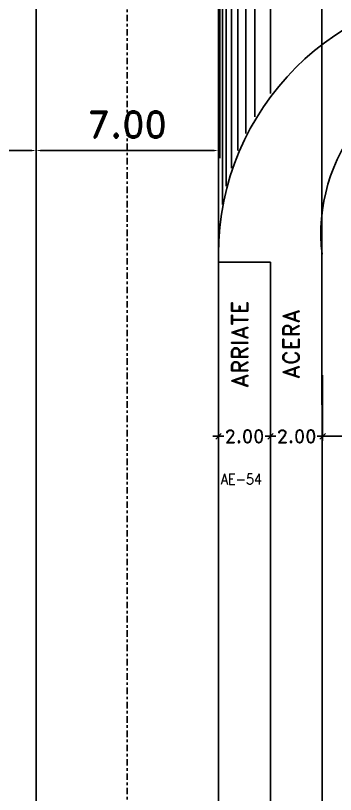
# Model space of a CAD drawing. Header units: millimetres. Extents: x 1590 to 1932, y -48 to 167.
# Drawn here: x 1612.8 to 1625.08, y 89.71 to 119.64 of the extents above; entities that cross this region are included whole.
import ezdxf
from ezdxf.enums import TextEntityAlignment as Align

# ---------------------------------------------------------------- set-up
doc = ezdxf.new("R2010")
doc.units = ezdxf.units.MM
doc.header["$LTSCALE"] = 0.1
doc.header["$MEASUREMENT"] = 0
doc.header["$PDMODE"] = 35
doc.header["$PDSIZE"] = 0.75
doc.linetypes.add('CENTERX2', pattern=[4, 2.5, -0.5, 0.5, -0.5])
doc.layers.get('0').update_dxf_attribs({"linetype": 'CONTINUOUS'})
doc.layers.get('DEFPOINTS').update_dxf_attribs({"linetype": 'CONTINUOUS'})
for name, color, linetype in [('_KTI_CONTROL', 7, 'CONTINUOUS'), ('C-PRKG-CARS', 1, 'CONTINUOUS'), ('CALLES', 3, 'CONTINUOUS'), ('P-FIXT', 1, 'CONTINUOUS'), ('TERRENO', 4, 'CONTINUOUS'), ('TEXT', 3, 'CONTINUOUS')]:
    doc.layers.add(name, color=color, linetype=linetype)
doc.styles.add('ATT', font='txt')
doc.styles.add('ROMAND', font='romand.shx')
doc.dimstyles.new('URBA', dxfattribs={"dimtxt": 20, "dimasz": 0.5, "dimexe": 1.25, "dimexo": 0.63, "dimgap": 0.63, "dimtad": 0, "dimtih": 1, "dimtoh": 1, "dimzin": 1, "dimdsep": 46, "dimtxsty": 'ROMAND', "dimcen": 2.5, "dimclrd": 1, "dimclre": 1, "dimclrt": 3, "dimadec": 0, "dimazin": 0, "dimtfac": 1, "dimtmove": 0, "dimatfit": 3, "dimfxl": 1, "dimtvp": 1, "dimtolj": 1, "dimtzin": 1, "dimarcsym": 0})

# ---------------------------------------------------------------- blocks, each defined once
blk = doc.blocks.new('*D17')
at = {"color": 1, "linetype": 'Continuous', "lineweight": -2, "transparency": 16777216}
for p, q in [((1613.593, 101.416), (1613.593, 114.949)), ((1620.593, 101.416), (1620.593, 114.949)), ((1613.793, 114.449), (1620.393, 114.449))]:
    blk.add_line(p, q, dxfattribs=at)
at = {"color": 1, "linetype": 'Continuous', "transparency": 16777216}
for points in [[(1613.793, 114.483), (1613.793, 114.416), (1613.593, 114.449)], [(1620.393, 114.483), (1620.393, 114.416), (1620.593, 114.449)]]:
    blk.add_solid(points, dxfattribs=at)
at = {"layer": 'DEFPOINTS', "color": 0, "linetype": 'Continuous', "transparency": 16777216}
for p in [(1620.593, 114.449), (1613.593, 100.916), (1620.593, 100.916)]:
    blk.add_point(p, dxfattribs=at)
at = {"color": 3, "linetype": 'Continuous', "transparency": 16777216, "insert": (1617.093, 115.449), "char_height": 0.625, "attachment_point": 5, "style": 'ROMAND'}
blk.add_mtext('\\A1;{\\H1.000;7.00}', dxfattribs=at)
blk = doc.blocks.new('*D18')
at = {"color": 1, "linetype": 'Continuous', "lineweight": -2, "transparency": 16777216}
for p, q in [((1594.793, 101.416), (1594.793, 114.949)), ((1613.593, 101.416), (1613.593, 114.949)), ((1594.993, 114.449), (1613.393, 114.449))]:
    blk.add_line(p, q, dxfattribs=at)
at = {"color": 1, "linetype": 'Continuous', "transparency": 16777216}
for points in [[(1594.993, 114.483), (1594.993, 114.416), (1594.793, 114.449)], [(1613.393, 114.483), (1613.393, 114.416), (1613.593, 114.449)]]:
    blk.add_solid(points, dxfattribs=at)
at = {"layer": 'DEFPOINTS', "color": 0, "linetype": 'Continuous', "transparency": 16777216}
for p in [(1613.593, 114.449), (1594.793, 100.916), (1613.593, 100.916)]:
    blk.add_point(p, dxfattribs=at)
at = {"color": 3, "linetype": 'Continuous', "transparency": 16777216, "insert": (1604.193, 115.449), "char_height": 0.625, "attachment_point": 5, "style": 'ROMAND'}
blk.add_mtext('\\A1;{\\H1.000;18.80}', dxfattribs=at)
blk = doc.blocks.new('UTP1$0$DIMBLOCK')
at = {"color": 1}
blk.add_line((-7.5, 0), (10.5, 0), dxfattribs=at)
at = {"color": 4}
blk.add_line((-5.25, -5.25), (5.25, 5.25), dxfattribs=at)
blk = doc.blocks.new('*D27')
at = {"layer": 'CALLES', "color": 1, "linetype": 'Continuous', "transparency": 16777216}
for p, q in [((1630.736, 105.689), (1630.736, 103.29)), ((1624.593, 105.615), (1624.593, 103.29)), ((1624.613, 103.47), (1626.882, 103.47)), ((1630.716, 103.47), (1628.446, 103.47))]:
    blk.add_line(p, q, dxfattribs=at)
at = {"layer": 'DEFPOINTS', "color": 0, "linetype": 'Continuous', "transparency": 16777216}
for p in [(1624.593, 105.678), (1630.736, 105.752), (1630.736, 103.47)]:
    blk.add_point(p, dxfattribs=at)
at = {"layer": 'CALLES', "color": 1, "linetype": 'Continuous', "transparency": 16777216, "xscale": 0.02, "yscale": 0.02, "zscale": 0.02, "rotation": 180}
blk.add_blockref('UTP1$0$DIMBLOCK', (1624.593, 103.47), dxfattribs=at)
at = {"layer": 'CALLES', "color": 1, "linetype": 'Continuous', "transparency": 16777216, "xscale": 0.02, "yscale": 0.02, "zscale": 0.02}
blk.add_blockref('UTP1$0$DIMBLOCK', (1630.736, 103.47), dxfattribs=at)
at = {"layer": 'CALLES', "color": 3, "linetype": 'Continuous', "transparency": 16777216, "insert": (1627.664, 103.47), "char_height": 0.5, "attachment_point": 5, "style": 'ROMAND'}
blk.add_mtext('\\A1;6.00', dxfattribs=at)
blk = doc.blocks.new('*D26')
at = {"layer": 'CALLES', "color": 1, "linetype": 'Continuous', "transparency": 16777216}
for p, q in [((1622.593, 105.815), (1622.593, 103.29)), ((1624.593, 105.815), (1624.593, 103.29)), ((1622.613, 103.47), (1622.799, 103.47)), ((1624.573, 103.47), (1624.387, 103.47))]:
    blk.add_line(p, q, dxfattribs=at)
at = {"layer": 'DEFPOINTS', "color": 0, "linetype": 'Continuous', "transparency": 16777216}
for p in [(1622.593, 105.878), (1624.593, 105.878), (1624.593, 103.47)]:
    blk.add_point(p, dxfattribs=at)
at = {"layer": 'CALLES', "color": 1, "linetype": 'Continuous', "transparency": 16777216, "xscale": 0.02, "yscale": 0.02, "zscale": 0.02, "rotation": 180}
blk.add_blockref('UTP1$0$DIMBLOCK', (1622.593, 103.47), dxfattribs=at)
at = {"layer": 'CALLES', "color": 1, "linetype": 'Continuous', "transparency": 16777216, "xscale": 0.02, "yscale": 0.02, "zscale": 0.02}
blk.add_blockref('UTP1$0$DIMBLOCK', (1624.593, 103.47), dxfattribs=at)
at = {"layer": 'CALLES', "color": 3, "linetype": 'Continuous', "transparency": 16777216, "insert": (1623.593, 103.47), "char_height": 0.5, "attachment_point": 5, "style": 'ROMAND'}
blk.add_mtext('\\A1;2.00', dxfattribs=at)
blk = doc.blocks.new('*D25')
at = {"layer": 'CALLES', "color": 1, "linetype": 'Continuous', "transparency": 16777216}
for p, q in [((1620.593, 105.815), (1620.593, 103.29)), ((1622.593, 105.815), (1622.593, 103.29)), ((1620.613, 103.47), (1620.799, 103.47)), ((1622.573, 103.47), (1622.387, 103.47))]:
    blk.add_line(p, q, dxfattribs=at)
at = {"layer": 'DEFPOINTS', "color": 0, "linetype": 'Continuous', "transparency": 16777216}
for p in [(1620.593, 105.878), (1622.593, 105.878), (1622.593, 103.47)]:
    blk.add_point(p, dxfattribs=at)
at = {"layer": 'CALLES', "color": 1, "linetype": 'Continuous', "transparency": 16777216, "xscale": 0.02, "yscale": 0.02, "zscale": 0.02, "rotation": 180}
blk.add_blockref('UTP1$0$DIMBLOCK', (1620.593, 103.47), dxfattribs=at)
at = {"layer": 'CALLES', "color": 1, "linetype": 'Continuous', "transparency": 16777216, "xscale": 0.02, "yscale": 0.02, "zscale": 0.02}
blk.add_blockref('UTP1$0$DIMBLOCK', (1622.593, 103.47), dxfattribs=at)
at = {"layer": 'CALLES', "color": 3, "linetype": 'Continuous', "transparency": 16777216, "insert": (1621.593, 103.47), "char_height": 0.5, "attachment_point": 5, "style": 'ROMAND'}
blk.add_mtext('\\A1;2.00', dxfattribs=at)
blk = doc.blocks.new('15PTOI01')
at = {"color": 0, "linetype": 'ByBlock'}
for p, q in [((0, -8.5), (0, 8.5)), ((2, 10.5), (6, 10.5)), ((8, 8.5), (8, -8.5)), ((9.5, 4.375), (9.5, -4.375)), ((11.25, 4.375), (9.5, 4.375)), ((6, -10.5), (2, -10.5)), ((11.25, -4.375), (9.5, -4.375))]:
    blk.add_line(p, q, dxfattribs=at)
for centre, radius, start, end in [((2, 8.5), 2, 90, 180), ((6, 8.5), 2, 0, 90), ((17.766404, -2.827313), 9.712715, 75.184599, 132.137709), ((13.6875, -12.03125), 19.717859, 49.950272, 70.559965), ((23.458333, 0), 4.229167, 313.602819, 46.397181), ((2, -8.5), 2, 180, 270), ((6, -8.5), 2, 270, 0), ((17.766404, 2.827313), 9.712715, 227.862291, 284.815401), ((13.6875, 12.03125), 19.717859, 289.440035, 310.049728)]:
    blk.add_arc(centre, radius, start, end, dxfattribs=at)
at = {"color": 0, "linetype": 'ByBlock', "style": 'ATT'}
for tag, p, flags in [('ITEM', (0, -23), 3), ('ROOM_NUMBER', (0, -32), 1)]:
    blk.add_attdef(tag, p, '', height=6, dxfattribs=dict(at, flags=flags))
blk = doc.blocks.new('ss1')
at = {"layer": '_KTI_CONTROL', "color": 1}
for points in [[(0.141, 0.122, 0), (0.141, 0.122, 0), (0.141, 0.122, 0), (0.141, 0.122, 0), (0.141, 0.122, 0)], [(0.141, 0.122, 0), (0.141, 0.122, 0), (0.141, 0.122, 0), (0.141, 0.122, 0), (0.141, 0.122, 0), (0.141, 0.122, 0), (0.141, 0.122, 0), (0.141, 0.122, 0), (0.141, 0.122, 0), (0.141, 0.122, 0), (0.141, 0.122, 0)]]:
    blk.add_polyline3d(points, dxfattribs=at)
at = {"layer": '_KTI_CONTROL'}
for points in [[(0.141, 0.122, 0), (0.141, 0.122, 0), (0.141, 0.122, 0), (0.141, 0.122, 0)], [(0.141, 0.122, 0), (0.141, 0.122, 0)]]:
    blk.add_polyline3d(points, dxfattribs=at)
at = {"layer": 'P-FIXT', "xscale": 0.0254, "yscale": 0.0254, "zscale": 0.0254}
blk.add_blockref('15PTOI01', (17.719, 12.528), dxfattribs=at)

msp = doc.modelspace()

# ---------------------------------------------------------------- linework, layer by layer
at = {"color": 4, "linetype": 'Continuous'}
for centre, radius, start, end in [((1630.7358, 110.4627), 10.1431, 90, 180), ((1631.3482, 111.2463), 6.8231, 95.14964, 186.59418)]:
    msp.add_arc(centre, radius, start, end, dxfattribs=at)
at = {"layer": 'C-PRKG-CARS', "color": 2}
for p, q in [((1622.5927, 116.6473), (1622.5927, 158.3831)), ((1620.5927, 110.1623), (1622.5927, 110.1623)), ((1622.5927, 78.9625), (1622.5927, 110.1623))]:
    msp.add_line(p, q, dxfattribs=at)
at = {"layer": 'CALLES', "linetype": 'Continuous'}
for p, q in [((1620.5927, 98.1302), (1620.5927, 157.9798)), ((1613.5927, -21.9342), (1613.5927, 156.5682)), ((1620.5927, 87.01), (1620.5927, 127.6057)), ((1620.5927, 52.886), (1620.5927, 125.5556)), ((1620.5927, 52.886), (1620.5927, 125.5556))]:
    msp.add_line(p, q, dxfattribs=at)
at = {"layer": 'CALLES', "color": 2, "linetype": 'CENTERX2'}
msp.add_line((1617.0927, -10.9342), (1617.0927, 157.274), dxfattribs=at)
at = {"layer": 'CALLES', "color": 1, "linetype": 'Continuous'}
for p, q in [((1620.6427, 114.1624), (1620.6427, 130.9406)), ((1620.7427, 112.3728), (1620.7427, 130.4882)), ((1620.8927, 113.0783), (1620.8927, 130.0556)), ((1621.0927, 113.7698), (1621.0927, 129.6413)), ((1621.3427, 114.4469), (1621.3427, 129.2484)), ((1621.6427, 115.1079), (1621.6427, 128.8814)), ((1621.9927, 115.7502), (1621.9927, 128.5457))]:
    msp.add_line(p, q, dxfattribs=at)
at = {"layer": 'TERRENO', "color": 5, "linetype": 'Continuous'}
msp.add_line((1624.5927, -20.9342), (1624.5672, 128.1062), dxfattribs=at)

# ---------------------------------------------------------------- block references
at = {"color": 1, "linetype": 'Continuous', "rotation": 270}
msp.add_blockref('ss1', (1624.1315, 135.6735), dxfattribs=at)
at = {"color": 1, "linetype": 'Continuous', "xscale": -1, "rotation": 180}
for p in [(1613.1666, 105.2662), (1613.1666, 95.2662)]:
    msp.add_blockref('ss1', p, dxfattribs=at)
at = {"color": 1, "linetype": 'Continuous'}
msp.add_blockref('ss1', (1613.1666, 82.0576), dxfattribs=at)

# ---------------------------------------------------------------- texts
at = {"layer": 'TEXT', "style": 'ROMAND'}
for s, p in [('ARRIATE', (1621.7218, 107.0103)), ('ACERA', (1623.6941, 107.0103))]:
    msp.add_text(s, height=0.625, rotation=90, dxfattribs=at).set_placement(p, align=Align.CENTER)
at = {"layer": 'TEXT', "color": 2, "style": 'ROMAND', "width": 0.9}
msp.add_text('AE-54', height=0.4, dxfattribs=at).set_placement((1620.6809, 101.6217))

# ---------------------------------------------------------------- dimensions: what is measured, and where the dimension line sits
at = {"color": 4, "linetype": 'Continuous'}
for base, p1, p2, text, picture, middle in [((1613.5927, 114.4492), (1594.7927, 100.9157), (1613.5927, 100.9157), '{\\H1.000;18.80}', '*D18', (1604.1927, 115.4492)), ((1620.5927, 114.4492), (1613.5927, 100.9157), (1620.5927, 100.9157), '{\\H1.000;7.00}', '*D17', (1617.0927, 115.4492))]:
    dim = msp.add_linear_dim(base=base, p1=p1, p2=p2, text=text, dimstyle='URBA', override={"dimtxt": 0.625, "dimasz": 0.2, "dimexe": 0.5, "dimexo": 0.5, "dimgap": 0.1}, dxfattribs=at)
    dim.commit()
    dim.dimension.update_dxf_attribs({"geometry": picture, "text_midpoint": middle})
at = {"layer": 'CALLES', "color": 6, "linetype": 'Continuous'}
dim = msp.add_aligned_dim(p1=(1620.5927, 105.8777), p2=(1622.5927, 105.8777), distance=-2.4081, dimstyle='URBA', override={"dimtxt": 0.5, "dimasz": 0.02, "dimexe": 0.18, "dimexo": 0.0625, "dimgap": 0.02, "dimzin": 0, "dimblk1": 'UTP1$0$DIMBLOCK', "dimblk2": 'UTP1$0$DIMBLOCK', "dimsah": 1, "dimcen": 0.09, "dimtdec": 4, "dimtofl": 0, "dimtvp": 0, "dimtzin": 0}, dxfattribs=at)
dim.commit()
dim.dimension.update_dxf_attribs({"geometry": '*D25', "text_midpoint": (1621.5927, 103.4697)})
dim = msp.add_linear_dim(base=(1624.5927, 103.4697), p1=(1622.5927, 105.8777), p2=(1624.5927, 105.8777), angle=180, dimstyle='URBA', override={"dimtxt": 0.5, "dimasz": 0.02, "dimexe": 0.18, "dimexo": 0.0625, "dimgap": 0.02, "dimzin": 0, "dimblk1": 'UTP1$0$DIMBLOCK', "dimblk2": 'UTP1$0$DIMBLOCK', "dimsah": 1, "dimcen": 0.09, "dimtdec": 4, "dimtofl": 0, "dimtvp": 0, "dimtzin": 0}, dxfattribs=at)
dim.commit()
dim.dimension.update_dxf_attribs({"geometry": '*D26', "text_midpoint": (1623.5927, 103.4697)})
dim = msp.add_linear_dim(base=(1630.7358, 103.4697), p1=(1624.5927, 105.6777), p2=(1630.7358, 105.7516), text='6.00', dimstyle='URBA', override={"dimtxt": 0.5, "dimasz": 0.02, "dimexe": 0.18, "dimexo": 0.0625, "dimgap": 0.02, "dimzin": 0, "dimblk1": 'UTP1$0$DIMBLOCK', "dimblk2": 'UTP1$0$DIMBLOCK', "dimsah": 1, "dimcen": 0.09, "dimtdec": 4, "dimtofl": 0, "dimtvp": 0, "dimtzin": 0}, dxfattribs=at)
dim.commit()
dim.dimension.update_dxf_attribs({"geometry": '*D27', "text_midpoint": (1627.6642, 103.4697)})

doc.saveas('drawing.dxf')
